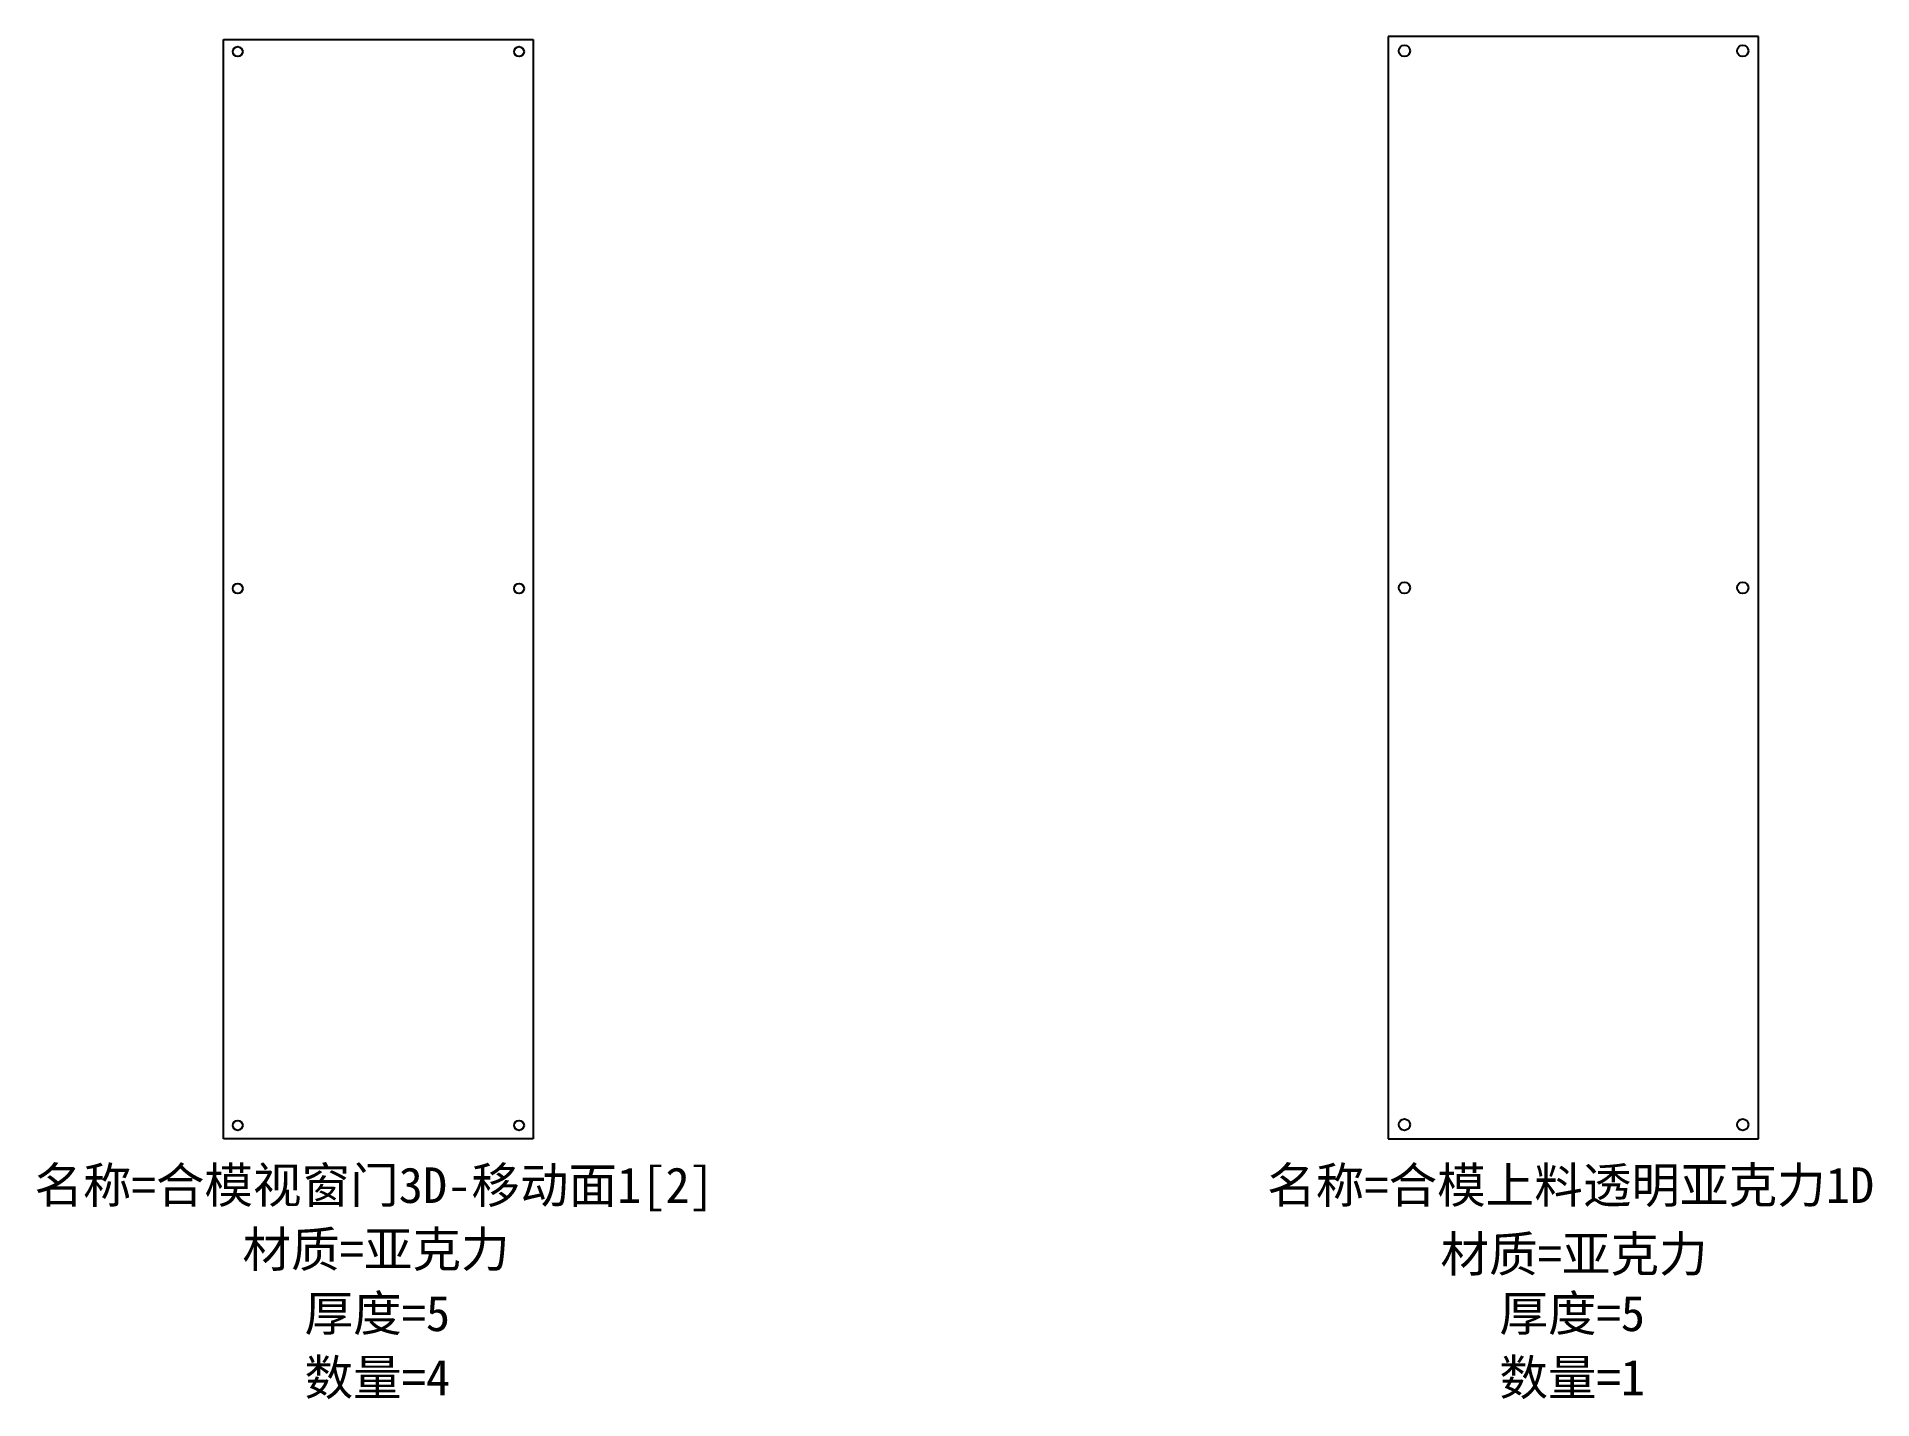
# Model space of a CAD drawing. Header units: millimetres. Extents: x 2443 to 3732, y 1463 to 2420.
import ezdxf

# ---------------------------------------------------------------- set-up
doc = ezdxf.new("R2010")
doc.units = ezdxf.units.MM
doc.layers.add('零件信息', color=131, linetype='Continuous')
doc.styles.add('SLDTEXTSTYLE1', font='', dxfattribs={"bigfont": 'bigfont'})
doc.styles.get('SLDTEXTSTYLE1').set_extended_font_data('宋体')

msp = doc.modelspace()

# ---------------------------------------------------------------- linework, layer by layer
at = {"color": 7, "linetype": 'Continuous', "lineweight": 25}
for p, q in [((2574.4, 1646.1), (2574.4, 2418.1)), ((2574.4, 2418.1), (2791.9, 2418.1)), ((2791.9, 2418.1), (2791.9, 1646.1)), ((3651.9, 2420.1), (3391.9, 2420.1)), ((3391.9, 2420.1), (3391.9, 1646.1)), ((3651.9, 1646.1), (3651.9, 2420.1)), ((2791.9, 1646.1), (2574.4, 1646.1)), ((3391.9, 1646.1), (3651.9, 1646.1))]:
    msp.add_line(p, q, dxfattribs=at)
for centre, radius in [((2584.4, 2409.6), 3.5), ((2781.9, 2409.6), 3.5), ((3403.4, 2410.1), 4), ((3640.9, 2410.1), 4), ((2584.4, 2032.6), 3.5), ((2781.9, 2032.6), 3.5), ((3403.4, 2033.1), 4), ((3640.9, 2033.1), 4), ((2584.4, 1655.6), 3.5), ((2781.9, 1655.6), 3.5), ((3403.4, 1656.1), 4), ((3640.9, 1656.1), 4)]:
    msp.add_circle(centre, radius, dxfattribs=at)

# ---------------------------------------------------------------- texts
at = {"layer": '零件信息', "char_height": 25, "attachment_point": 2, "style": 'SLDTEXTSTYLE1'}
for s, insert in [('名称=合模视窗门3D-移动面1[2]', (2680.2, 1626.1)), ('名称=合模上料透明亚克力1D', (3520.1, 1626.1))]:
    msp.add_mtext(s, dxfattribs=dict(at, insert=insert))
at = {"layer": '零件信息', "color": 2, "char_height": 25, "attachment_point": 2, "style": 'SLDTEXTSTYLE1'}
for s, insert in [('材质=亚克力', (2681.5, 1581.1)), ('材质=亚克力', (3522.5, 1577.8)), ('厚度=5', (2682.4, 1536.1)), ('厚度=5', (3521.2, 1536.1)), ('数量=4', (2682.4, 1491.1)), ('数量=1', (3521.2, 1491.1))]:
    msp.add_mtext(s, dxfattribs=dict(at, insert=insert))

doc.saveas('drawing.dxf')
